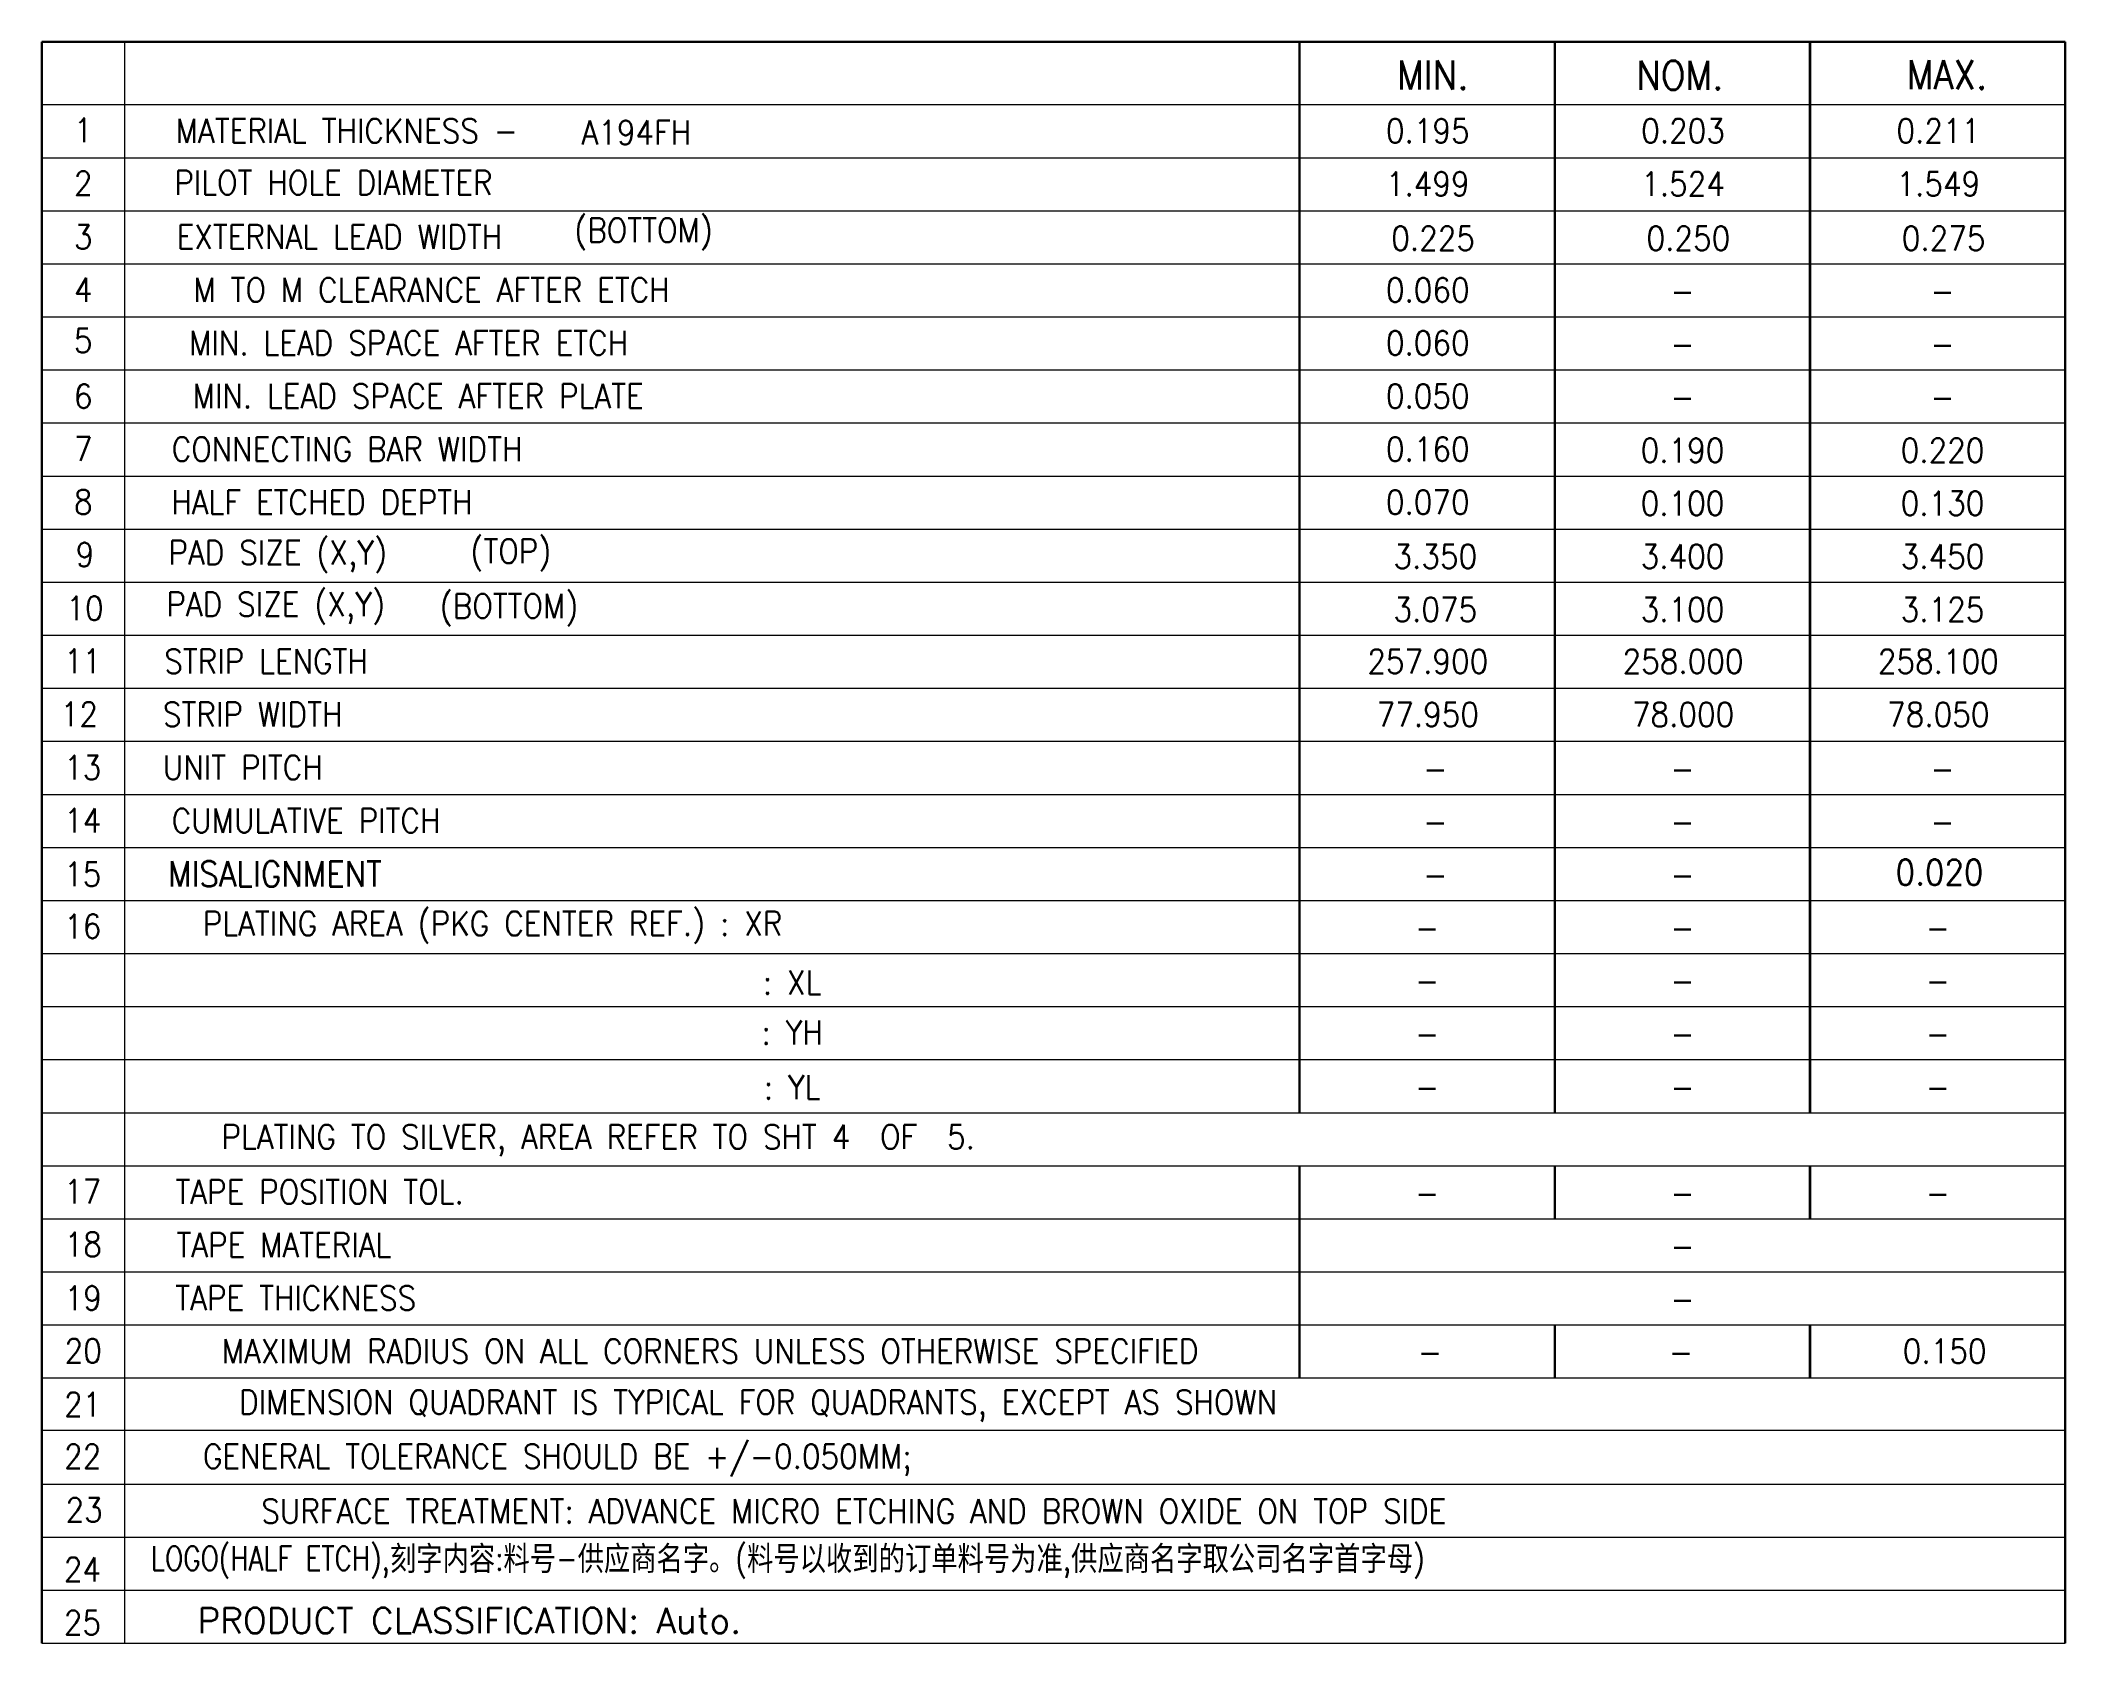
# Model space of a CAD drawing. Header units: millimetres. Extents: x 5070.91 to 5077.1, y 1766.92 to 1771.82.
import ezdxf
from ezdxf.enums import TextEntityAlignment as Align

# ---------------------------------------------------------------- set-up
doc = ezdxf.new("R2010")
doc.units = ezdxf.units.MM
doc.layers.add('图层1实体', color=7, linetype='Continuous')
doc.styles.add('ROMANS', font='SIMPLEX', dxfattribs={"width": 0.8, "height": 0.018})

msp = doc.modelspace()

# ---------------------------------------------------------------- linework, layer by layer
at = {"layer": '图层1实体', "color": 3, "lineweight": 5}
for p, q in [((5071.1707, 1769.1922, 0.0291), (5071.1707, 1771.8145, 0.0291)), ((5070.9164, 1771.6224, 0.0291), (5077.0963, 1771.6224, 0.0291)), ((5070.9164, 1771.4604, 0.0291), (5077.0963, 1771.4604, 0.0291)), ((5070.9164, 1771.2984, 0.0291), (5077.0963, 1771.2984, 0.0291)), ((5070.9164, 1771.1364, 0.0291), (5077.0963, 1771.1364, 0.0291)), ((5070.9164, 1770.9744, 0.0291), (5077.0963, 1770.9744, 0.0291)), ((5070.9164, 1770.8124, 0.0291), (5077.0963, 1770.8124, 0.0291)), ((5070.9164, 1770.6504, 0.0291), (5077.0963, 1770.6504, 0.0291)), ((5070.9164, 1770.4883, 0.0291), (5077.0963, 1770.4883, 0.0291)), ((5070.9164, 1770.3263, 0.0291), (5077.0963, 1770.3263, 0.0291)), ((5070.9164, 1770.1643, 0.0291), (5077.0963, 1770.1643, 0.0291)), ((5070.9164, 1770.0023, 0.0291), (5077.0963, 1770.0023, 0.0291)), ((5070.9164, 1769.8403, 0.0291), (5077.0963, 1769.8403, 0.0291)), ((5070.9164, 1769.6783, 0.0291), (5077.0963, 1769.6783, 0.0291)), ((5070.9164, 1769.5163, 0.0291), (5077.0963, 1769.5163, 0.0291)), ((5070.9164, 1769.3542, 0.0291), (5077.0963, 1769.3542, 0.0291)), ((5070.9164, 1769.1922, 0.0291), (5077.0963, 1769.1922, 0.0291)), ((5071.1707, 1767.7341, 0.0291), (5071.1707, 1769.1922, 0.0291)), ((5070.9164, 1769.0302, 0.0291), (5077.0963, 1769.0302, 0.0291)), ((5070.9164, 1768.8682, 0.0291), (5077.0963, 1768.8682, 0.0291)), ((5070.9164, 1768.7062, 0.0291), (5077.0963, 1768.7062, 0.0291)), ((5070.9164, 1768.5442, 0.0291), (5077.0963, 1768.5442, 0.0291)), ((5070.9164, 1768.3822, 0.0291), (5077.0963, 1768.3822, 0.0291)), ((5070.9164, 1768.2201, 0.0291), (5077.0963, 1768.2201, 0.0291)), ((5070.9164, 1768.0581, 0.0291), (5077.0963, 1768.0581, 0.0291)), ((5070.9164, 1767.8961, 0.0291), (5077.0963, 1767.8961, 0.0291)), ((5070.9164, 1767.7341, 0.0291), (5077.0963, 1767.7341, 0.0291)), ((5071.1707, 1766.924, 0.0291), (5071.1707, 1767.7341, 0.0291)), ((5070.9164, 1767.5745, 0.0291), (5077.0963, 1767.5745, 0.0291)), ((5070.9164, 1767.4101, 0.0291), (5077.0963, 1767.4101, 0.0291)), ((5070.9164, 1767.2481, 0.0291), (5077.0963, 1767.2481, 0.0291)), ((5070.9164, 1767.086, 0.0291), (5077.0963, 1767.086, 0.0291))]:
    msp.add_line(p, q, dxfattribs=at)
at = {"layer": '图层1实体', "color": 7, "lineweight": 5}
msp.add_line((5070.9164, 1766.924, 0.0291), (5077.0963, 1766.924, 0.0291), dxfattribs=at)
at = {"layer": '图层1实体', "color": 7, "lineweight": 5, "const_width": 0.00736, "elevation": 0.0291}
for points in [[(5070.9164, 1769.1922), (5070.9164, 1771.8145)], [(5070.9164, 1771.8145), (5077.0963, 1771.8145)], [(5074.7576, 1769.1922), (5074.7576, 1771.8145)], [(5075.5371, 1769.1922), (5075.5371, 1771.8145)], [(5076.3167, 1769.1922), (5076.3167, 1771.8145)], [(5077.0963, 1769.1922), (5077.0963, 1771.8145)], [(5070.9164, 1767.7341), (5070.9164, 1769.1922)], [(5074.7576, 1768.5442), (5074.7576, 1769.1922)], [(5075.5371, 1768.5442), (5075.5371, 1769.1922)], [(5076.3167, 1768.5442), (5076.3167, 1769.1922)], [(5077.0963, 1767.7341), (5077.0963, 1769.1922)], [(5074.7576, 1768.2201), (5074.7576, 1768.3822)], [(5075.5371, 1768.2201), (5075.5371, 1768.3822)], [(5076.3167, 1768.2201), (5076.3167, 1768.3822)], [(5074.7576, 1767.7341), (5074.7576, 1768.2201)], [(5075.5371, 1767.7341), (5075.5371, 1767.8961)], [(5076.3167, 1767.7341), (5076.3167, 1767.8961)], [(5070.9164, 1766.924), (5070.9164, 1767.7341)], [(5077.0963, 1766.924), (5077.0963, 1767.7341)]]:
    msp.add_lwpolyline(points, dxfattribs=at)

# ---------------------------------------------------------------- texts
at = {"layer": '图层1实体', "color": 3, "lineweight": 5, "style": 'ROMANS', "width": 0.9}
for s, height, p in [('0.225', 0.07364, (5075.1657, 1771.2143, 0.0291)), ('0.250', 0.07364, (5075.9453, 1771.2143, 0.0291)), ('0.275', 0.07364, (5076.7249, 1771.2143, 0.0291)), ('GENERAL TOLERANCE SHOULD BE +/-0.050MM;', 0.073643, (5072.491, 1767.4895, 0.0291))]:
    msp.add_text(s, height=height, dxfattribs=at).set_placement(p, align=Align.MIDDLE)
at = {"layer": '图层1实体', "color": 1, "lineweight": 5, "style": 'ROMANS', "width": 0.9}
msp.add_text('SURFACE TREATMENT: ADVANCE MICRO ETCHING AND BROWN OXIDE ON TOP SIDE', height=0.073643, dxfattribs=at).set_placement((5073.3964, 1767.3275, 0.0291), align=Align.MIDDLE)
at = {"layer": '图层1实体', "color": 3, "lineweight": 0, "style": 'ROMANS'}
msp.add_text('PRODUCT CLASSIFICATION: Auto.', height=0.077325, dxfattribs=at).set_placement((5072.2219, 1766.9934, -0.0016), align=Align.MIDDLE)
at = {"layer": '图层1实体', "color": 7, "lineweight": 5, "char_height": 0.088371, "attachment_point": 5, "style": 'ROMANS'}
for s, insert, width in [('{\\W0.9;MIN.}', (5075.1646, 1771.713, 0.0291), 0.213038), ('{\\W0.9;NOM.}', (5075.9193, 1771.7122, 0.0291), 0.272689), ('{\\W0.9;MAX.}', (5076.735, 1771.7138, 0.0291), 0.289732)]:
    msp.add_mtext(s, dxfattribs=dict(at, insert=insert, width=width))
at = {"layer": '图层1实体', "color": 3, "lineweight": 5, "style": 'ROMANS'}
for s, insert, char_height, width, attachment_point in [('{\\W0.9;1}', (5071.0431, 1771.5444, 0.0291), 0.07364, 0.028405, 5), ('{\\W0.9;MATERIAL THICKNESS - }', (5071.8482, 1771.5426, 0.0291), 0.073643, 1.299532, 5), ('{\\W0.9;A194FH}', (5072.7326, 1771.5374, 0.0291), 0.073643, 0.44738, 5), ('{\\W0.9;0.195}', (5075.1494, 1771.5424, 0.0291), 0.073643, 0.255646, 5), ('{\\W0.9;0.203}', (5075.929, 1771.5424, 0.0291), 0.073643, 0.27695, 5), ('{\\W0.9;0.211}', (5076.7086, 1771.5424, 0.0291), 0.073643, 0.241443, 5), ('{\\W0.9;2}', (5071.0431, 1771.3824, 0.0291), 0.07364, 0.049709, 5), ('{\\W0.9;PILOT HOLE DIAMETER}', (5071.8073, 1771.384, 0.0291), 0.073643, 1.185912, 5), ('{\\W0.9;1.499}', (5075.1494, 1771.3804, 0.0291), 0.073643, 0.262747, 5), ('{\\W0.9;1.524}', (5075.929, 1771.3804, 0.0291), 0.073643, 0.255646, 5), ('{\\W0.9;1.549}', (5076.7086, 1771.3804, 0.0291), 0.073643, 0.255646, 5), ('{\\W0.9;3}', (5071.0431, 1771.2185, 0.0291), 0.07364, 0.042608, 5), ('{\\W0.9;EXTERNAL LEAD WIDTH}', (5071.8258, 1771.2186, 0.0291), 0.073643, 1.271127, 5), ('{\\W0.9;(BOTTOM)}', (5072.7545, 1771.227, 0.0291), 0.073643, 0.489988, 5), ('{\\W0.9;4}', (5071.0431, 1771.0571, 0.0291), 0.07364, 0.049709, 5), ('{\\W0.9;M TO M CLEARANCE AFTER ETCH}', (5072.107, 1771.0566, 0.0291), 0.073643, 1.860533, 5), ('{\\W0.9;0.060}', (5075.1494, 1771.0564, 0.0291), 0.073643, 0.284051, 5), ('{\\W0.9;-}', (5075.9275, 1771.0529, 0.0291), 0.07364, 0.042608, 5), ('{\\W0.9;-}', (5076.7215, 1771.0529, 0.0291), 0.07364, 0.042608, 5), ('{\\W0.9;5}', (5071.0431, 1770.9024, 0.0291), 0.07364, 0.042608, 5), ('{\\W0.9;MIN. LEAD SPACE AFTER ETCH}', (5072.0371, 1770.8946, 0.0291), 0.073643, 1.683001, 5), ('{\\W0.9;0.060}', (5075.1494, 1770.8944, 0.0291), 0.073643, 0.284051, 5), ('{\\W0.9;-}', (5075.9275, 1770.8909, 0.0291), 0.07364, 0.042608, 5), ('{\\W0.9;-}', (5076.7215, 1770.8909, 0.0291), 0.07364, 0.042608, 5), ('{\\W0.9;6}', (5071.0431, 1770.7319, 0.0291), 0.07364, 0.049709, 5), ('{\\W0.9;MIN. LEAD SPACE AFTER PLATE}', (5072.0661, 1770.7326, 0.0291), 0.073643, 1.746912, 5), ('{\\W0.9;0.050}', (5075.1494, 1770.7324, 0.0291), 0.073643, 0.27695, 5), ('{\\W0.9;-}', (5075.9275, 1770.7289, 0.0291), 0.07364, 0.042608, 5), ('{\\W0.9;-}', (5076.7215, 1770.7289, 0.0291), 0.07364, 0.042608, 5), ('{\\W0.9;7}', (5071.0431, 1770.5711, 0.0291), 0.07364, 0.049709, 5), ('{\\W0.9;CONNECTING BAR WIDTH}', (5071.849, 1770.5706, 0.0291), 0.073643, 1.327937, 5), ('{\\W0.9;8}', (5071.0431, 1770.4091, 0.0291), 0.07364, 0.049709, 5), ('{\\W0.9;HALF ETCHED DEPTH}', (5071.7724, 1770.4085, 0.0291), 0.073643, 1.136203, 5), ('{\\W0.9;0.070}', (5075.1494, 1770.4083, 0.0291), 0.073643, 0.284051, 5), ('{\\W0.9;0.100}', (5075.9275, 1770.4049, 0.0291), 0.073643, 0.262747, 5), ('{\\W0.9;0.130}', (5076.7215, 1770.4049, 0.0291), 0.073643, 0.255646, 5), ('{\\W0.9;PAD SIZE (X,Y)}', (5071.6376, 1770.2423, 0.0291), 0.073643, 0.809545, 5), ('{\\W0.9;(TOP)}', (5072.3492, 1770.2465, 0.0291), 0.073643, 0.262747, 5), ('{\\W0.9;9}', (5071.0485, 1770.2484, 0.0291), 0.07364, 0.049709, 5), ('{\\W0.9;3.350}', (5075.1724, 1770.2429, 0.0291), 0.073643, 0.042608, 5), ('{\\W0.9;3.400}', (5075.9275, 1770.2429, 0.0291), 0.073643, 0.042608, 5), ('{\\W0.9;3.450}', (5076.7215, 1770.2429, 0.0291), 0.073643, 0.042608, 5), ('{\\W0.9;10}', (5071.0485, 1770.0846, 0.0291), 0.07364, 0.099418, 5), ('{\\W0.9;PAD SIZE (X,Y)}', (5071.6312, 1770.0845, 0.0291), 0.073643, 0.809545, 5), ('{\\W0.9;(BOTTOM)}', (5072.3437, 1770.0791, 0.0291), 0.073643, 0.489988, 5), ('{\\W0.9;3.075}', (5075.1724, 1770.0809, 0.0291), 0.073643, 0.042608, 5), ('{\\W0.9;3.100}', (5075.9275, 1770.0809, 0.0291), 0.073643, 0.042608, 5), ('{\\W0.9;3.125}', (5076.7215, 1770.0809, 0.0291), 0.073643, 0.042608, 5), ('{\\W0.9;11}', (5071.0416, 1769.9235, 0.0291), 0.07364, 0.078114, 5), ('{\\W0.9;STRIP LENGTH}', (5071.6017, 1769.9225, 0.0291), 0.073643, 0.759836, 5), ('{\\W0.9;257.900}', (5075.1494, 1769.9223, 0.0291), 0.073643, 0.418975, 5), ('{\\W0.9;258.000}', (5075.929, 1769.9223, 0.0291), 0.073643, 0.418975, 5), ('{\\W0.9;258.100}', (5076.7086, 1769.9223, 0.0291), 0.073643, 0.397671, 5), ('{\\W0.9;12}', (5071.0313, 1769.7613, 0.0291), 0.07364, 0.099418, 5), ('{\\W0.9;STRIP WIDTH}', (5071.5607, 1769.7605, 0.0291), 0.073643, 0.688823, 5), ('{\\W0.9;77.950}', (5075.1494, 1769.7603, 0.0291), 0.073643, 0.347962, 5), ('{\\W0.9;78.000}', (5075.929, 1769.7603, 0.0291), 0.073643, 0.355063, 5), ('{\\W0.9;78.050}', (5076.7086, 1769.7603, 0.0291), 0.073643, 0.347962, 5), ('{\\W0.9;13}', (5071.0416, 1769.5984, 0.0291), 0.07364, 0.092317, 5), ('{\\W0.9;UNIT PITCH}', (5071.5306, 1769.5985, 0.0291), 0.073643, 0.582304, 5), ('{\\W0.9;-}', (5075.1724, 1769.5948, 0.0291), 0.07364, 0.042608, 5), ('{\\W0.9;-}', (5075.9275, 1769.5948, 0.0291), 0.07364, 0.042608, 5), ('{\\W0.9;-}', (5076.7215, 1769.5948, 0.0291), 0.07364, 0.042608, 5), ('{\\W0.9;14}', (5071.0416, 1769.4364, 0.0291), 0.07364, 0.099418, 5), ('{\\W0.9;CUMULATIVE PITCH}', (5071.7237, 1769.4359, 0.0291), 0.073643, 1.015482, 5), ('{\\W0.9;-}', (5075.1724, 1769.4328, 0.0291), 0.07364, 0.042608, 5), ('{\\W0.9;-}', (5075.9275, 1769.4328, 0.0291), 0.07364, 0.042608, 5), ('{\\W0.9;-}', (5076.7215, 1769.4328, 0.0291), 0.07364, 0.042608, 5), ('{\\W0.9;15}', (5071.0416, 1769.2726, 0.0291), 0.07364, 0.092317, 5), ('{\\W0.9;-}', (5075.1724, 1769.2708, 0.0291), 0.07364, 0.042608, 5), ('{\\W0.9;-}', (5075.9275, 1769.2708, 0.0291), 0.07364, 0.042608, 5), ('{\\W0.9;16}', (5071.0416, 1769.1134, 0.0291), 0.07364, 0.099418, 5), ('{\\W0.9;PLATING AREA (PKG CENTER REF.) : XR}', (5072.2935, 1769.1095, 0.0291), 0.073643, 2.194292, 5), ('{\\W0.9;-}', (5075.1479, 1769.1088, 0.0291), 0.07364, 0.042608, 5), ('{\\W0.9;-}', (5075.9275, 1769.1088, 0.0291), 0.07364, 0.042608, 5), ('{\\W0.9;-}', (5076.7071, 1769.1088, 0.0291), 0.07364, 0.042608, 5), ('{\\W0.9;: XL}', (5073.2083, 1768.9421, 0.0291), 0.073643, 0.514823, 5), ('{\\W0.9;-}', (5075.1479, 1768.9468, 0.0291), 0.07364, 0.042608, 5), ('{\\W0.9;-}', (5075.9275, 1768.9468, 0.0291), 0.07364, 0.042608, 5), ('{\\W0.9;-}', (5076.7071, 1768.9468, 0.0291), 0.07364, 0.042608, 5), ('{\\W0.9;: YH}', (5073.2083, 1768.7893, 0.0291), 0.073643, 0.348796, 5), ('{\\W0.9;-}', (5075.1479, 1768.7847, 0.0291), 0.07364, 0.042608, 5), ('{\\W0.9;-}', (5075.9275, 1768.7847, 0.0291), 0.07364, 0.042608, 5), ('{\\W0.9;-}', (5076.7071, 1768.7847, 0.0291), 0.07364, 0.042608, 5), ('{\\W0.9;: YL}', (5073.2083, 1768.6219, 0.0291), 0.073643, 0.372151, 5), ('{\\W0.9;-}', (5075.1479, 1768.6227, 0.0291), 0.07364, 0.042608, 5), ('{\\W0.9;-}', (5075.9275, 1768.6227, 0.0291), 0.07364, 0.042608, 5), ('{\\W0.9;-}', (5076.7071, 1768.6227, 0.0291), 0.07364, 0.042608, 5), ('{\\W0.9;PLATING TO SILVER, AREA REFER TO SHT 4  OF  5.}', (5072.6161, 1768.4595, 0.0291), 0.073643, 2.776596, 5), ('{\\W0.9;17}', (5071.0416, 1768.3033, 0.0291), 0.07364, 0.099418, 5), ('{\\W0.9;TAPE POSITION TOL.}', (5071.7652, 1768.3024, 0.0291), 0.073643, 1.079393, 5), ('{\\W0.9;-}', (5075.1479, 1768.2987, 0.0291), 0.07364, 0.042608, 5), ('{\\W0.9;-}', (5075.9275, 1768.2987, 0.0291), 0.07364, 0.042608, 5), ('{\\W0.9;-}', (5076.7071, 1768.2987, 0.0291), 0.07364, 0.042608, 5), ('{\\W0.9;18}', (5071.0431, 1768.1421, 0.0291), 0.07364, 0.120722, 5), ('{\\W0.9;TAPE MATERIAL}', (5071.656, 1768.1403, 0.0291), 0.073643, 0.852152, 5), ('{\\W0.9;-}', (5075.9275, 1768.1367, 0.0291), 0.07364, 0.042608, 5), ('{\\W0.9;19}', (5071.0431, 1767.9783, 0.0291), 0.07364, 0.099418, 5), ('{\\W0.9;TAPE THICKNESS}', (5071.6924, 1767.9783, 0.0291), 0.073643, 0.908963, 5), ('{\\W0.9;-}', (5075.9275, 1767.9747, 0.0291), 0.07364, 0.042608, 5), ('{\\W0.9;20}', (5071.0431, 1767.8169, 0.0291), 0.07364, 0.120722, 5), ('{\\W0.9;MAXIMUM RADIUS ON ALL CORNERS UNLESS OTHERWISE SPECIFIED}', (5072.9578, 1767.8163, 0.0291), 0.073643, 3.671356, 5), ('{\\W0.9;0.150}', (5076.7279, 1767.8161, 0.0291), 0.073643, 0.255646, 5), ('{\\W0.9;-}', (5075.1562, 1767.8127, 0.0291), 0.07364, 0.042608, 5), ('{\\W0.9;-}', (5075.9228, 1767.8127, 0.0291), 0.07364, 0.042608, 5), ('{\\W0.9;21}', (5071.0416, 1767.6534, 0.0291), 0.07364, 0.106519, 5), ('{\\W0.9;DIMENSION QUADRANT IS TYPICAL FOR QUADRANTS, EXCEPT AS SHOWN}', (5073.1046, 1767.6492, 0.0291), 0.073643, 4.005116, 5), ('{\\W0.9;22}', (5071.0416, 1767.4949, 0.0291), 0.07364, 0.11362, 5), ('{\\W0.9;23}', (5071.046, 1767.3312, -0.0291), 0.07364, 0.11362, 5), (' LOGO(HALF ETCH),{\\fSimSun|b0|i0|c134|p2;刻字内容}:{\\fSimSun|b0|i0|c134|p2;料号}-{\\fSimSun|b0|i0|c134|p2;供应商名字。}({\\fSimSun|b0|i0|c134|p2;料号以收到的订单料号为准},{\\fSimSun|b0|i0|c134|p2;供应商名字取公司名字首字母})', (5071.2098, 1767.2201, 0.0238), 0.0736428, 43.700889, 1), ('{\\W0.9;24}', (5071.0408, 1767.1492, -0.0291), 0.07364, 0.11362, 5), ('{\\W0.9;25}', (5071.0408, 1766.9871, -0.0291), 0.07364, 0.11362, 5)]:
    msp.add_mtext(s, dxfattribs=dict(at, insert=insert, char_height=char_height, width=width, attachment_point=attachment_point))
at = {"layer": '图层1实体', "color": 1, "lineweight": 5, "char_height": 0.073643, "attachment_point": 5, "style": 'ROMANS'}
for s, insert, width in [('{\\W0.9;0.160}', (5075.1494, 1770.5704, 0.0291), 0.255646), ('{\\W0.9;0.190}', (5075.9275, 1770.5669, 0.0291), 0.262747), ('{\\W0.9;0.220}', (5076.7215, 1770.5669, 0.0291), 0.27695)]:
    msp.add_mtext(s, dxfattribs=dict(at, insert=insert, width=width))
at = {"layer": '图层1实体', "color": 3, "lineweight": 0, "char_height": 0.077325, "attachment_point": 5, "style": 'ROMANS'}
for s, insert, width in [('{\\W0.9;0.020}', (5076.7124, 1769.2783, 0.0291), 0.298253), ('{\\W0.9;MISALIGNMENT}', (5071.6286, 1769.2732, 0.0291), 0.790371)]:
    msp.add_mtext(s, dxfattribs=dict(at, insert=insert, width=width))

doc.saveas('drawing.dxf')
